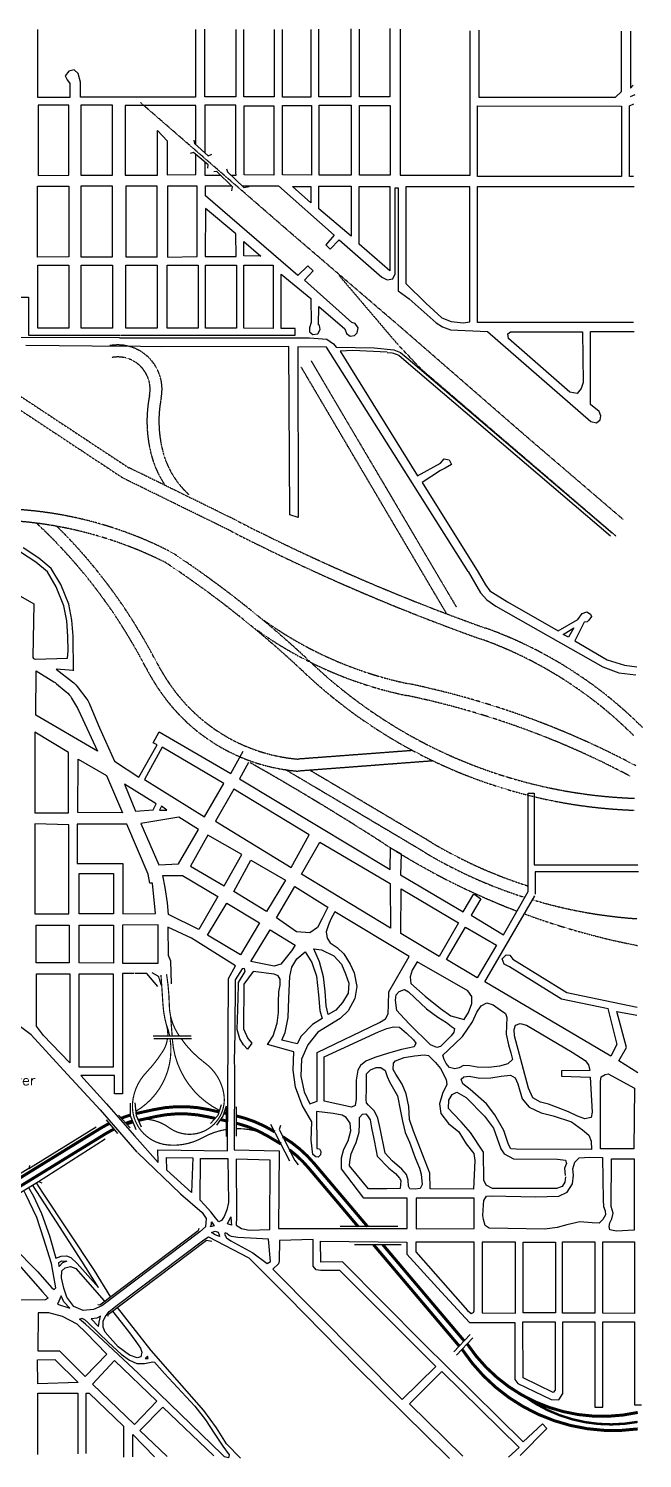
# Model space of a CAD drawing. Header units: feet. Extents: x -273 to 22785, y -15 to 12122.
# Drawn here: x 17641 to 22785, y 49 to 12029 of the extents above; entities that cross this region are included whole.
import ezdxf

# ---------------------------------------------------------------- set-up
doc = ezdxf.new("R2010")
doc.units = ezdxf.units.FT
doc.header["$MEASUREMENT"] = 0
doc.linetypes.add('Hidden', pattern=[0.375, 0.25, -0.125])
doc.linetypes.add('Hidden 2', pattern=[0.1875, 0.125, -0.0625])
for name, color, linetype in [('Freeways', 2, 'Continuous'), ('Rail Roads', 3, 'Hidden 2'), ('Street Curbs', 7, 'Continuous'), ('Text Labels and Directions', 1, 'Hidden')]:
    doc.layers.add(name, color=color, linetype=linetype)
doc.styles.add('Roman 60', font='romant.shx', dxfattribs={"height": 60})

msp = doc.modelspace()

# ---------------------------------------------------------------- linework, layer by layer
at = {"layer": 'Freeways'}
for points, const_width in [([(18674, 4120), (18730, 4087), (18752, 4014)], 10), ([(20532, 1839), (21250, 990)], 25), ([(20610, 1839), (21291, 1034)], 25)]:
    msp.add_lwpolyline(points, dxfattribs=dict(at, const_width=const_width))
for points, const_width in [([(18807, 3589, 0.082857), (18798, 3673, -0.054346), (18767, 3849, 0.002812), (18750, 4099, 2.148696)], 10), ([(18904, 3589, -0.008064), (18888, 3613, -0.135264), (18820, 3847, 0.036299), (18797, 4106, 1.232943)], 10), ([(18844, 3589, 0.003322), (18831, 3749, -2.806246)], 10), ([(18823, 3589, 0.044018), (18793, 3690, -1.459453)], 10), ([(19296, 2805, 0.087081), (19098, 2736, -0.154793), (18802, 2676, -0.407118), (18512, 3027, -0.170961), (18626, 3281, 0.051033), (18769, 3465, 0.106349), (18805, 3568, -0.054346)], 10), ([(18539, 2957, 0.3083), (18826, 3568, -1.459453)], 10), ([(18556, 2890, -0.188039), (18817, 2821, 0.671814), (19277, 3103, 0.195321), (19119, 3362, -0.080084), (18918, 3568, -0.135264)], 10), ([(19240, 2965, -0.26319), (18846, 3556, 0.000246), (18845, 3568, -2.806246)], 10), ([(18540, 2938, -0.005879), (18565, 2944), (18690, 2971, -0.110459), (19153, 2971), (19236, 2952, -0.078948)], 25), ([(18417, 2899, -0.018592), (18491, 2925)], 25), ([(18445, 2912, 0.020874), (18491, 2932, -1.459453)], 10), ([(18451, 2862, -0.040949), (18508, 2882, 0.671814)], 10), ([(18461, 2851, -0.013891), (18514, 2868)], 25), ([(18561, 2881, -0.004346), (18578, 2885), (18703, 2913, -0.110459), (19139, 2912), (19204, 2898, -0.078948)], 25), ([(19249, 2888), (19296, 2877, -0.078948)], 25), ([(19278, 2943), (19296, 2939, -0.078948)], 25), ([(19296, 2939, -0.006567), (19279, 2946, 0.004002)], 10), ([(19381, 2919, -0.076075), (19679, 2799), (19703, 2785, -0.083321)], 25), ([(16043, 1978), (16599, 1972, 0.14156), (17102, 2111), (18239, 2812, -0.020919), (18317, 2855)], 25), ([(16144, 1917), (16598, 1912, 0.14156), (17133, 2060), (18271, 2760, -0.02425), (18355, 2807)], 25), ([(19381, 2858, -0.072498), (19648, 2748), (19736, 2695, -0.005661), (19755, 2684)], 25), ([(19593, 2778, 0.089186), (19381, 2812, -0.154793)], 10), ([(19771, 2744, -0.082084), (20034, 2520), (20481, 1992)], 25), ([(19828, 2634, -0.05551), (19988, 2482), (20402, 1992)], 25), ([(21275, 961, 0.287435), (22746, 296, 14.505644)], 25), ([(21317, 1008, 0.310389), (22746, 434, -4.135174)], 25), ([(22745, 355, -0.205683), (21801, 566, -0.512329)], 20)]:
    msp.add_lwpolyline(points, format="xyb", dxfattribs=dict(at, const_width=const_width))
at = {"layer": 'Rail Roads'}
for points in [[(18579, 11409), (19868, 10291), (20732, 9551), (21805, 8618), (22623, 7917)], [(22564, 7776), (20933, 9173), (20731, 9387), (20245, 9959)], [(16604, 9472), (18439, 8259)], [(16651, 9557), (18482, 8348)], [(20009, 9244), (21225, 7183)], [(19923, 9194), (21139, 7132)], [(19382, 7908), (18483, 8349)], [(19338, 7818), (18439, 8259)]]:
    msp.add_lwpolyline(points, dxfattribs=at)
for points in [[(18321, 9372, -0.529391), (18752, 8935, 0.117336), (18770, 8470, 0.143415), (18984, 8125, 0.143415)], [(18339, 9273, -0.529391), (18654, 8954, 0.117336), (18673, 8443, 0.082054), (18786, 8200, 1.534024)], [(18790, 7554, 0.168693), (16603, 7843, 10.539784)], [(18846, 7637, 0.176066), (16631, 7929, -16.940173)], [(22785, 6174, 0.111017), (21467, 7007, -0.032511), (19384, 7907, -0.032511)], [(21032, 5893), (19900, 5807, -0.212906), (18789, 6413, -0.043991), (18623, 6676, 0.086426), (17707, 7885, 3.159611)], [(20860, 5980), (19901, 5908, -0.211531), (18869, 6474, -0.043991), (18712, 6722, 0.078417), (17879, 7858, 0.033169)], [(22714, 6103, 0.111017), (21434, 6913, -0.032511), (19338, 7818, -0.61472)], [(22715, 5480, -0.18202), (19952, 6633, 0.042579), (18790, 7554, 0.042579)], [(22719, 5580, -0.18202), (20020, 6706, 0.042579), (18846, 7637, -3.882716)], [(22729, 5853, 0.070791), (20825, 6540, -0.104294), (19612, 7072, -3.140703)], [(22682, 5765, 0.070791), (20805, 6442, -0.104294), (19553, 6991, -0.104294)], [(21734, 4635, -0.051676), (20621, 5199, 0.014059), (19498, 5878, 1.707881)], [(21799, 4750, -0.057254), (20967, 5123, 0.00065), (19792, 5820, -3.653087)], [(21829, 4845, -0.057254), (21018, 5209, 0.000565), (19997, 5815, 0.000512)], [(22742, 4571, -0.056075), (21864, 4730, 0.000512)], [(22743, 4347, -0.040743), (21796, 4612, 0.014059)]]:
    msp.add_lwpolyline(points, format="xyb", dxfattribs=at)
at = {"layer": 'Street Curbs'}
for p, q in [((20647, 9316), (20687, 9311)), ((19364, 3376), (19367, 3322))]:
    msp.add_line(p, q, dxfattribs=at)
for points in [[(18542, 11455), (18077, 11455), (18077, 11579), (18057, 11654), (18023, 11682), (17978, 11673), (17948, 11633), (17964, 11599), (17986, 11568), (17986, 11452), (17718, 11452), (17718, 12021)], [(19040, 12020), (19040, 11455), (18542, 11455)], [(19377, 12022), (19377, 11458), (19119, 11458), (19119, 12023)], [(19698, 12022), (19698, 11457), (19445, 11457), (19445, 12021)], [(20005, 12022), (20005, 11454), (19769, 11454), (19769, 12020)], [(20342, 12028), (20342, 11456), (20074, 11456), (20074, 12025)], [(20669, 12029), (20669, 11456), (20414, 11456), (20414, 12025)], [(20756, 12025), (20756, 10800), (21342, 10800), (21342, 12011)], [(21413, 12016), (21413, 11455), (22559, 11455), (22611, 11501), (22611, 12006)], [(22685, 12007), (22685, 11531), (22707, 11554)], [(19042, 11055), (19042, 11384), (18451, 11384), (18451, 10801), (18721, 10801), (18721, 11176), (18803, 11089), (18803, 10803), (19042, 10807)], [(19377, 10820), (19377, 11386), (19118, 11386), (19118, 10987)], [(22709, 10790), (22678, 10790), (22678, 11383), (22714, 11399)], [(22685, 11459), (22725, 11478)], [(19026, 11093), (19030, 11066), (19145, 10963), (19177, 10976)], [(19142, 10860), (19145, 10888), (19023, 10990), (18995, 10981)], [(19042, 10807), (19042, 10974)], [(19118, 10911), (19118, 10802), (19249, 10802)], [(19343, 10670), (19350, 10704), (19219, 10831), (19192, 10829)], [(19299, 10855), (19307, 10828), (19444, 10698), (19489, 10706)], [(19335, 10802), (19379, 10802), (19377, 10820)], [(18417, 9459), (19874, 9459), (19874, 9517), (19757, 9517), (19757, 9970), (20007, 9768), (20009, 9565), (19995, 9523), (19994, 9487), (20023, 9467), (20065, 9470), (20084, 9509), (20079, 9541), (20071, 9548), (20074, 9701), (20292, 9514), (20304, 9474), (20336, 9453), (20371, 9457), (20394, 9480), (20404, 9523), (20378, 9557), (20350, 9565), (19953, 9922), (20026, 10000), (19980, 10040), (19898, 9960), (19124, 10629), (19124, 10711), (19343, 10711)], [(19431, 10711), (19734, 10711), (20201, 10298), (20131, 10218), (20169, 10182), (20243, 10260), (20602, 9947), (20646, 9925), (20692, 9932), (20713, 9975), (20713, 10696), (20739, 10696), (20739, 9832), (20830, 9765), (21056, 9564), (21110, 9531), (21178, 9504), (21488, 9491), (22352, 8738), (22399, 8726), (22431, 8752), (22438, 8783), (22423, 8820), (22349, 8879), (22349, 9490), (22715, 9490)], [(22709, 9566), (21402, 9566), (21402, 10706), (22717, 10706)], [(18403, 9438), (17375, 9440), (17328, 9476), (17306, 9543), (17305, 9765), (17212, 9865), (16838, 9865), (16838, 10236), (17224, 10236), (17224, 9894), (17325, 9778), (17640, 9778), (17640, 9459), (18410, 9459)], [(17619, 9376), (18452, 9368)], [(18403, 9438), (19996, 9438), (20139, 9427), (20195, 9388), (20218, 9359), (20538, 9353), (20701, 9338)], [(21324, 7481), (20138, 9359), (19898, 9363), (19900, 7932), (19829, 7955), (19822, 9364), (18754, 9363), (18403, 9368)], [(20645, 9317), (20358, 9332), (20252, 9327), (20899, 8281), (21094, 8389), (21125, 8425), (21166, 8417), (21184, 8376), (21133, 8345), (21094, 8325), (20939, 8227), (21408, 7475)], [(20691, 9312), (20743, 9292), (20804, 9240), (22517, 7779)], [(20701, 9338), (20758, 9316), (20822, 9261), (22535, 7800)], [(18018, 6649), (18015, 6937), (18003, 7073), (17979, 7205), (17912, 7370), (17831, 7506), (17727, 7593), (17596, 7678)], [(17973, 6816), (17971, 6935), (17960, 7068), (17937, 7192), (17873, 7351), (17798, 7477), (17701, 7558), (17573, 7642)], [(21324, 7481), (21427, 7300), (21480, 7242), (21558, 7190), (22453, 6680), (22588, 6630), (22729, 6615)], [(21408, 7475), (21470, 7369), (21507, 7317), (21655, 7225), (22080, 6983), (22245, 7078), (22279, 7129), (22319, 7141), (22350, 7123), (22359, 7102), (22337, 7073), (22321, 7057), (22298, 7055), (22220, 6900), (22491, 6740), (22635, 6694), (22739, 6682)], [(19484, 5881), (19408, 5743), (20670, 4983), (20675, 5165), (20763, 5114), (20758, 4938), (21284, 4628), (21373, 4779), (21431, 4738), (21350, 4600), (21620, 4436)], [(21620, 4436), (21827, 4800), (21827, 5622), (21878, 5622), (21878, 5023), (22746, 5023)], [(22751, 4965), (21887, 4965), (21887, 4776)], [(22496, 3818), (22570, 3518), (22521, 3419), (21464, 4042), (21883, 4763)], [(18293, 3019), (18528, 2751), (18726, 2527), (18724, 2634), (19308, 2626), (19315, 4069), (19376, 4177), (19005, 4409), (18807, 4501), (18811, 4265), (18829, 4219)], [(18829, 4219), (18836, 4025)], [(22497, 3816), (22108, 3896), (21670, 4167), (21626, 4190), (21609, 4234), (21643, 4267), (21675, 4265), (21700, 4231), (22152, 3954), (22741, 3829)], [(18526, 4111), (18429, 4111), (18429, 3103), (18361, 3103), (18361, 3257), (18079, 3257), (18293, 3019)], [(18724, 4003), (18633, 4111), (18534, 4111)], [(19367, 3322), (19364, 2634), (19740, 2625), (19736, 1975), (20813, 1975), (20813, 2230), (20449, 2230), (20263, 2474), (20263, 2568), (20282, 2640), (20319, 2710), (20340, 2793), (20337, 2858), (20303, 2906), (20269, 2924), (20193, 2940), (20055, 2956), (20056, 2645), (20080, 2642), (20090, 2620), (20088, 2592), (20068, 2572), (20047, 2577), (20023, 2594), (20009, 2715), (20014, 2870), (19933, 3008), (19879, 3160), (19857, 3302), (19863, 3455), (19643, 3516), (19691, 3589), (19724, 3697), (19734, 3784), (19736, 3872), (19739, 3959), (19748, 4015), (19748, 4064), (19731, 4093), (19699, 4107), (19524, 4128), (19445, 4023), (19443, 3649), (19477, 3566), (19511, 3527), (19475, 3478), (19441, 3515), (19412, 3564), (19389, 3644), (19395, 3810), (19401, 4011), (19401, 4037), (19456, 4128), (19449, 4153), (19432, 4152), (19371, 4059), (19369, 3608), (19365, 3376)], [(22748, 3279), (22587, 3380), (22651, 3492), (22570, 3793), (22739, 3763)], [(18241, 2970), (17933, 3301), (17663, 3597), (17527, 3698)], [(18684, 3589), (19002, 3589)], [(18689, 3568), (19006, 3568)], [(22141, 2407), (22135, 2364), (22112, 2327), (22065, 2311), (21530, 2310), (21475, 2339), (21455, 2380), (21452, 2615), (21343, 2780), (21267, 2870), (21200, 2939), (21159, 2982), (21162, 3051), (21190, 3099), (21230, 3118), (21309, 3074), (21462, 2916), (21536, 2815), (21598, 2642), (21627, 2600), (21704, 2559), (22073, 2555), (22141, 2549), (22150, 2520), (22132, 2482), (22139, 2419)], [(18491, 3025), (18492, 2922), (18540, 2804)], [(18532, 3029), (18542, 2923), (18584, 2828)], [(19255, 3011), (19226, 2922), (19165, 2854)], [(19296, 3001), (19269, 2916), (19215, 2842)], [(19381, 2995), (19381, 2750)], [(18241, 2970), (18549, 2615)], [(18291, 2886), (18386, 2770)], [(18393, 2926), (18491, 2818)], [(19296, 2995), (19296, 2747)], [(17644, 2478), (18208, 2826)], [(19830, 2540), (19670, 2847)], [(19752, 2838), (19740, 2805), (19873, 2545), (19901, 2508)], [(17725, 2369), (18282, 2727)], [(18553, 2612), (18914, 2265), (19095, 2109), (19129, 2059), (19122, 1990), (19076, 1946), (18254, 1326), (18186, 1296), (18099, 1288), (18020, 1323), (17962, 1399), (17937, 1474), (17917, 1562), (17920, 1620), (17948, 1646), (17992, 1657), (18038, 1640), (18275, 1368), (18279, 1363)], [(17647, 2504), (17644, 2478), (17036, 2113), (16997, 2109)], [(17123, 1964), (17125, 2006), (17724, 2370), (17751, 2357)], [(17244, 2078), (17510, 1824), (17718, 1611), (17832, 1480), (17856, 1465), (17869, 1477), (17834, 1681), (17768, 1887), (17710, 2067), (17618, 2259), (17601, 2295)], [(17641, 2320), (17683, 2247), (17748, 2100), (17817, 1914), (17868, 1727), (17914, 1743), (17958, 1745), (17996, 1731), (18048, 1681), (18228, 1480), (18086, 1702), (17876, 2030), (17674, 2340)], [(17703, 2357), (17754, 2280), (18189, 1623), (18326, 1399)], [(19068, 1974), (19062, 1955), (18239, 1333), (18221, 1336)], [(20736, 1992), (20252, 1992)], [(18343, 1282), (18479, 1111), (18539, 1028), (18578, 972), (18591, 940), (18582, 899), (18551, 892), (18486, 914), (18391, 985), (18325, 1059), (18282, 1108), (18265, 1149), (18265, 1198), (18282, 1235), (18315, 1279), (18384, 1333), (19110, 1880), (19148, 1906), (19487, 1730), (19811, 1406), (20395, 812), (21167, 49)], [(18304, 1240), (18310, 1257), (19132, 1878), (19176, 1868)], [(20947, 1015), (20271, 1696), (20091, 1692), (20088, 1869), (20810, 1860), (20812, 1761), (21067, 1479)], [(20764, 1839), (20371, 1839)], [(21067, 1479), (21337, 1188), (21717, 1188), (21717, 711), (21741, 677), (22019, 543), (22085, 541), (22117, 592), (22117, 1194), (22385, 1194), (22385, 478), (22453, 478), (22453, 1193), (22720, 1193), (22720, 498), (22778, 498)], [(19418, 52), (19299, 171), (19216, 306), (19110, 451), (18885, 704), (18668, 952), (18385, 1313)], [(21204, 942), (21342, 1088)], [(20947, 1015), (21785, 189), (21947, 340), (21984, 299), (21760, 74)], [(21226, 914), (21364, 1060)], [(21662, 59), (21751, 141), (21104, 776), (20834, 506), (21281, 67)], [(17717, 82), (17717, 595), (18053, 595), (18053, 87)], [(18124, 90), (18124, 595), (18149, 595), (18437, 318), (18437, 58)], [(18801, 64), (18574, 283), (18766, 478), (19194, 70)], [(18515, 63), (18515, 248), (18697, 62)]]:
    msp.add_lwpolyline(points, dxfattribs=at)
for points in [[(17977, 10800), (17977, 11388), (17720, 11388), (17720, 10798)], [(18344, 10802), (18344, 11386), (18078, 11386), (18078, 10800)], [(19447, 10803), (19447, 11383), (19695, 11383), (19695, 10802)], [(19769, 10804), (19769, 11385), (20011, 11385), (20011, 10801)], [(20076, 10802), (20076, 11386), (20343, 11386), (20343, 10801)], [(20414, 10801), (20414, 11384), (20671, 11384), (20671, 10802)], [(22610, 11380), (22610, 10790), (21404, 10790), (21404, 11382)], [(17716, 10115), (17716, 10708), (17978, 10708), (17978, 10116)], [(18081, 10115), (18081, 10711), (18341, 10711), (18341, 10113)], [(18717, 10116), (18717, 10709), (18455, 10709), (18455, 10116)], [(19053, 10118), (19053, 10709), (18804, 10709), (18804, 10115)], [(19853, 10707), (20006, 10707), (20006, 10569)], [(20072, 10709), (20345, 10709), (20345, 10289), (20074, 10519)], [(20411, 10707), (20669, 10707), (20669, 10000), (20412, 10223)], [(21338, 9572), (21338, 10702), (20801, 10702), (20801, 9893), (20970, 9729), (21104, 9605), (21183, 9576), (21283, 9564)], [(19381, 10120), (19377, 10308), (19123, 10522), (19121, 10118)], [(19444, 10125), (19444, 10246), (19587, 10122)], [(17717, 9518), (17717, 10046), (17978, 10046), (17978, 9518)], [(18082, 9518), (18082, 10046), (18344, 10046), (18344, 9518)], [(18457, 9518), (18457, 10046), (18718, 10046), (18718, 9518)], [(18801, 9518), (18801, 10046), (19062, 10046), (19062, 9518)], [(19123, 9518), (19123, 10046), (19384, 10046), (19384, 9518)], [(19445, 9518), (19445, 10046), (19690, 10046), (19690, 9517)], [(22283, 9489), (22288, 9065), (22272, 9012), (22238, 8972), (22177, 8982), (21662, 9432), (21656, 9471), (21680, 9488)], [(22211, 7009), (22167, 6930), (22122, 6952)], [(17693, 5458), (17975, 5458), (17975, 5964), (17693, 6133)], [(18612, 5738), (19116, 5424), (19277, 5704), (18761, 6008)], [(18056, 5908), (18294, 5771), (18427, 5458), (18054, 5461)], [(18444, 5697), (18538, 5471), (18686, 5484), (18711, 5533)], [(19360, 5655), (19207, 5388), (19840, 5001), (19991, 5274)], [(18756, 5515), (18738, 5481), (18798, 5481)], [(18582, 5369), (18732, 5021), (18897, 5032), (19066, 5318), (18901, 5423)], [(17692, 5365), (17692, 4611), (17978, 4611), (17978, 5357)], [(18703, 4614), (18679, 4869), (18656, 4869), (18643, 4943), (18463, 5364), (18048, 5364), (18048, 5034), (18431, 5034), (18431, 4611)], [(19144, 5272), (18997, 5012), (19279, 4846), (19428, 5108)], [(20672, 4865), (20675, 4493), (19929, 4943), (20081, 5213)], [(19503, 5061), (19794, 4893), (19635, 4631), (19360, 4800)], [(18064, 4612), (18064, 4950), (18352, 4950), (18352, 4611)], [(18813, 4607), (18804, 4705), (18784, 4832), (18766, 4932), (18931, 4932), (19226, 4758), (19068, 4480)], [(19718, 4577), (19871, 4841), (20149, 4668), (20100, 4573), (20061, 4496), (19998, 4452), (19886, 4460)], [(21245, 4537), (21083, 4255), (20761, 4447), (20764, 4820)], [(19301, 4701), (19577, 4535), (19416, 4267), (19140, 4433)], [(20206, 4628), (20174, 4566), (20154, 4520), (20135, 4461), (20142, 4407), (20169, 4368), (20227, 4330), (20284, 4278), (20336, 4191), (20369, 4117), (20391, 4003), (20376, 3903), (20318, 3800), (20252, 3736), (20130, 3660), (20065, 3620), (19980, 3513), (19927, 3393), (19923, 3253), (19950, 3119), (19998, 3019), (20059, 3042), (20060, 3449), (20581, 3700), (20631, 3731), (20655, 3773), (20657, 3851), (20659, 3959), (20830, 4254)], [(17705, 4200), (17705, 4516), (17981, 4516), (17981, 4202)], [(18064, 4202), (18064, 4518), (18353, 4518), (18353, 4199)], [(18429, 4518), (18429, 4198), (18727, 4198), (18727, 4519)], [(19666, 4479), (19876, 4349), (19844, 4302), (19756, 4190), (19698, 4173), (19502, 4213)], [(21143, 4228), (21303, 4499), (21562, 4349), (21399, 4075)], [(20151, 3767), (20134, 3840), (20126, 3963), (20113, 4084), (20080, 4209), (20030, 4318), (20095, 4310), (20198, 4259), (20263, 4191), (20298, 4109), (20325, 4031), (20318, 3947), (20271, 3870), (20215, 3806)], [(19831, 4087), (19847, 4166), (19889, 4235), (19960, 4293), (20015, 4205), (20054, 4089), (20071, 3932), (20082, 3803), (20101, 3734), (20020, 3685), (19926, 3586), (19891, 3523), (19763, 3552), (19790, 3618), (19816, 3744), (19823, 3901), (19826, 4028)], [(21292, 3727), (21328, 3785), (21355, 3861), (21356, 3919), (21323, 3968), (20897, 4210), (20856, 4139), (20838, 4083), (20844, 4028), (20963, 3921), (21093, 3819), (21179, 3756)], [(17708, 3671), (17708, 4109), (17986, 4109), (17986, 3363), (17832, 3522), (17767, 3593)], [(18351, 4107), (18062, 4107), (18062, 3329), (18353, 3329)], [(20747, 3961), (20790, 3977), (20826, 3957), (20975, 3816), (21070, 3745), (21142, 3702), (21186, 3669), (21211, 3651), (21206, 3621), (21182, 3589), (21094, 3499), (21063, 3491), (21010, 3514), (20832, 3686), (20756, 3771), (20728, 3801), (20715, 3888), (20722, 3932)], [(21125, 3392), (21113, 3427), (21156, 3469), (21278, 3583), (21362, 3706), (21397, 3787), (21433, 3840), (21482, 3866), (21533, 3849), (21594, 3808), (21638, 3776), (21650, 3744), (21646, 3677), (21644, 3604), (21664, 3515), (21683, 3447), (21696, 3392), (21658, 3355), (21586, 3335), (21497, 3325), (21399, 3328), (21338, 3339), (21287, 3340), (21249, 3322), (21213, 3313), (21168, 3324), (21139, 3358)], [(20119, 3043), (20118, 3414), (20574, 3624), (20644, 3651), (20700, 3665), (20750, 3662), (20808, 3613), (20866, 3556), (20885, 3527), (20873, 3497), (20767, 3474), (20657, 3445), (20542, 3408), (20468, 3376), (20423, 3341), (20399, 3301), (20387, 3219), (20385, 3128), (20385, 3060), (20377, 3007), (20347, 2992)], [(22108, 3251), (22348, 3242), (22365, 2950), (22355, 2906), (22303, 2893), (22241, 2917), (22165, 2953), (22080, 2986), (21997, 3016), (21931, 3034), (21867, 3069), (21829, 3152), (21713, 3590), (21710, 3644), (21722, 3678), (21761, 3693), (21813, 3679), (22195, 3453), (22305, 3383), (22332, 3348), (22345, 3299), (22106, 3296)], [(20789, 3407), (20874, 3421), (20955, 3429), (20992, 3425), (21050, 3365), (21094, 3315), (21140, 3224), (21147, 3181), (21111, 3106), (21085, 3021), (21097, 2938), (21161, 2855), (21247, 2785), (21307, 2685), (21372, 2604), (21380, 2545), (21369, 2305), (21007, 2309), (21003, 2439), (20866, 2791), (20833, 2889), (20828, 2998), (20805, 3103), (20771, 3186), (20718, 3268), (20697, 3307), (20698, 3360), (20716, 3380)], [(20470, 3057), (20472, 3152), (20474, 3270), (20505, 3306), (20553, 3323), (20592, 3325), (20628, 3298), (20647, 3249), (20666, 3204), (20732, 3086), (20759, 2959), (20774, 2874), (20798, 2779), (20833, 2698), (20880, 2568), (20917, 2480), (20930, 2430), (20938, 2344), (20923, 2310), (20880, 2306), (20837, 2308), (20826, 2329), (20822, 2381), (20809, 2428), (20769, 2473), (20688, 2542), (20629, 2607), (20587, 2812), (20569, 2901), (20539, 2957), (20512, 2986), (20489, 3009), (20473, 3027)], [(22357, 2638), (21727, 2640), (21681, 2644), (21662, 2678), (21624, 2797), (21548, 2929), (21479, 3021), (21341, 3140), (21280, 3187), (21266, 3226), (21288, 3247), (21332, 3252), (21423, 3235), (21516, 3238), (21602, 3253), (21680, 3261), (21718, 3238), (21740, 3187), (21778, 3063), (21835, 2993), (21936, 2944), (22037, 2919), (22192, 2869), (22283, 2801), (22335, 2758), (22356, 2708)], [(22435, 2642), (22434, 3206), (22440, 3246), (22472, 3265), (22497, 3270), (22720, 3151), (22712, 2644)], [(20387, 2697), (20410, 2783), (20415, 2853), (20413, 2906), (20439, 2933), (20466, 2936), (20482, 2918), (20503, 2887), (20515, 2820), (20533, 2727), (20553, 2626), (20562, 2582), (20659, 2480), (20716, 2435), (20750, 2397), (20760, 2378), (20755, 2310), (20642, 2307), (20490, 2309), (20331, 2501), (20334, 2538), (20345, 2600), (20369, 2659)], [(18799, 2463), (18797, 2569), (19017, 2566), (19007, 2277)], [(19079, 2212), (19081, 2561), (19310, 2563), (19316, 2194), (19301, 2131), (19279, 2076), (19258, 2042), (19235, 2030), (19207, 2065), (19168, 2115), (19116, 2174)], [(19381, 2003), (19425, 1974), (19490, 1960), (19663, 1967), (19665, 2549), (19379, 2557), (19382, 2073)], [(21448, 2084), (21453, 2173), (21457, 2210), (21478, 2247), (21517, 2249), (21890, 2241), (22085, 2246), (22155, 2281), (22198, 2349), (22207, 2421), (22203, 2476), (22218, 2531), (22255, 2567), (22344, 2573), (22450, 2571), (22455, 2214), (22459, 2159), (22472, 2123), (22476, 2089), (22454, 2052), (22424, 2021), (22363, 2022), (22260, 2032), (22152, 2007), (22070, 1984), (21968, 1971), (21501, 1977), (21466, 2000), (21454, 2050)], [(22506, 1993), (22513, 2022), (22530, 2055), (22540, 2104), (22523, 2160), (22527, 2560), (22717, 2558), (22715, 1961), (22567, 1954), (22513, 1963)], [(21375, 1974), (21375, 2229), (20888, 2229), (20888, 1973)], [(19335, 2073), (19338, 2032), (19341, 2004), (19307, 2014)], [(19165, 1989), (19175, 2011), (19173, 2032), (19196, 1998)], [(19174, 1942), (19205, 1953), (19230, 1944), (19239, 1923), (19242, 1907), (19205, 1923)], [(19322, 1916), (19301, 1933), (19289, 1938), (19284, 1927), (19300, 1898), (19337, 1873), (19520, 1772), (19639, 1681), (19668, 1700), (19652, 1885), (19501, 1893), (19394, 1901), (19342, 1908)], [(17362, 1748), (17432, 1803), (17501, 1738), (17758, 1444), (17805, 1391), (17779, 1377), (17479, 1375), (17361, 1364)], [(19743, 1876), (19741, 1705), (19734, 1679), (19689, 1634), (20772, 542), (21055, 820), (20249, 1623), (20090, 1622), (20052, 1630), (20027, 1660), (20027, 1882)], [(21376, 1286), (21376, 1860), (20886, 1860), (20886, 1780), (21318, 1287), (21351, 1263), (21370, 1272)], [(21721, 1267), (21721, 1861), (21443, 1861), (21443, 1269)], [(21785, 1268), (21785, 1861), (22057, 1861), (22057, 1269)], [(22114, 1267), (22114, 1864), (22387, 1864), (22387, 1266)], [(22452, 1266), (22452, 1863), (22718, 1863), (22718, 1264)], [(17893, 1690), (17918, 1703), (17962, 1701), (17925, 1687), (17896, 1656)], [(17913, 1412), (17884, 1340), (17985, 1309), (17936, 1361)], [(17717, 951), (17899, 951), (18114, 734), (18296, 923), (18121, 1105), (18049, 1174), (17926, 1237), (17811, 1270), (17720, 1269)], [(19263, 82), (18563, 760), (18224, 1076), (18118, 1174), (18067, 1216), (18086, 1224), (18110, 1212), (18136, 1187), (18310, 1021), (18417, 923), (18487, 871), (18547, 844), (18613, 844), (18655, 852), (18683, 858), (18697, 854), (18781, 761), (19034, 486), (19122, 372), (19201, 251), (19268, 152), (19322, 79), (19317, 53), (19283, 61)], [(18242, 1241), (18212, 1224), (18165, 1218), (18227, 1154), (18231, 1191)], [(21783, 1193), (22054, 1193), (22054, 621), (22036, 602), (21787, 724)], [(17716, 874), (17860, 877), (18056, 684), (17718, 674)], [(18176, 670), (18362, 870), (18715, 529), (18527, 333)], [(18638, 906), (18617, 885), (18644, 885)]]:
    msp.add_lwpolyline(points, close=True, dxfattribs=at)
for points in [[(17126, 7527), (17686, 7209), (17676, 6766, 0.429497), (17696, 6746), (17968, 6754), (17973, 6816)], [(18017, 6650), (17872, 6662), (18010, 6555, -0.066971), (18048, 6517), (18129, 6409, -0.063788), (18154, 6364), (18234, 6170), (18362, 5892), (18564, 5758), (18718, 6027), (18685, 6044), (18735, 6137), (19335, 5787), (19439, 5974)]]:
    msp.add_lwpolyline(points, format="xyb", dxfattribs=at)
msp.add_lwpolyline([(17701, 6276), (17705, 6649), (17853, 6557, -0.035092), (17875, 6540), (17956, 6472, -0.086635), (18001, 6420), (18050, 6335, -0.022902), (18058, 6319), (18219, 5974)], format="xyb", close=True, dxfattribs=at)

# ---------------------------------------------------------------- texts
at = {"layer": 'Text Labels and Directions', "style": 'Roman 60'}
msp.add_text('River', height=85.7, dxfattribs=at).set_placement((17420, 3175))

doc.saveas('drawing.dxf')
